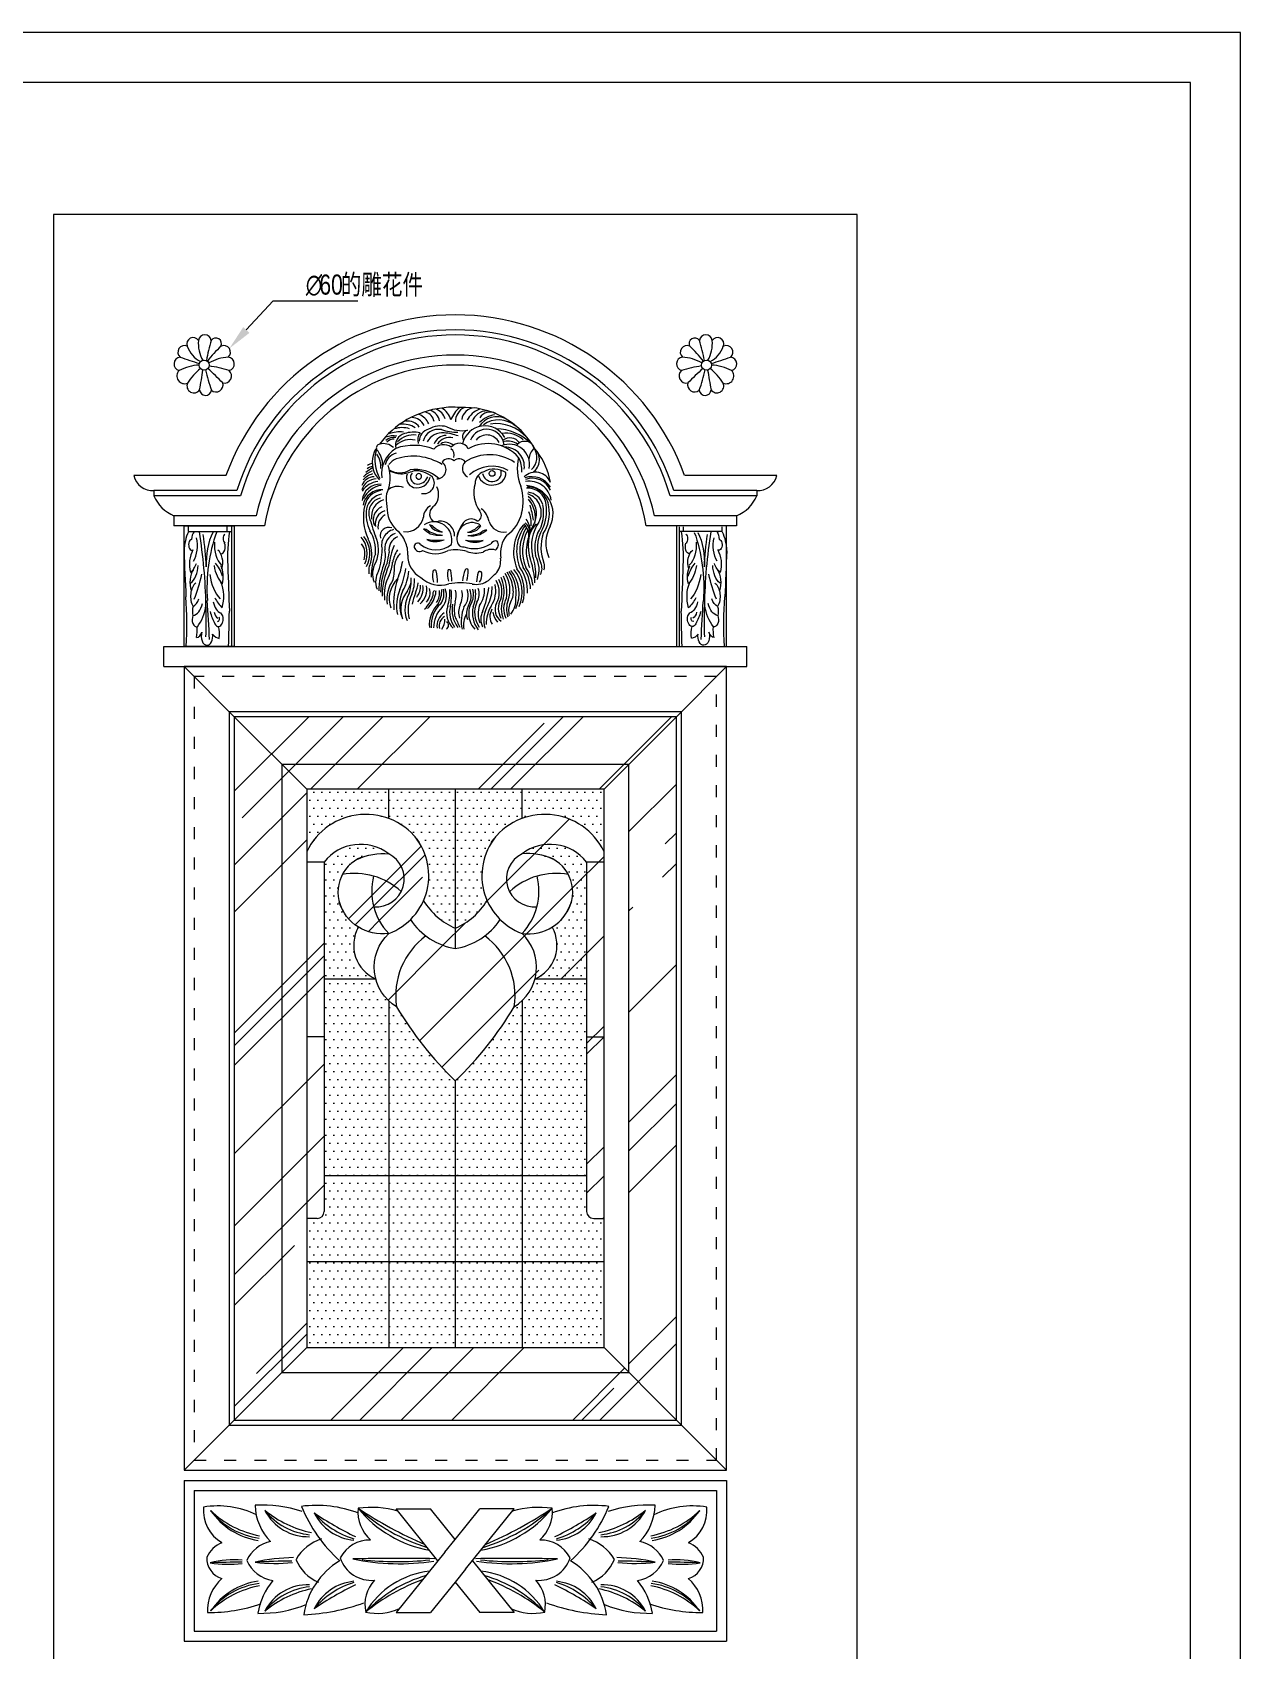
# Model space of a CAD drawing. Header units: millimetres. Extents: x 1285 to 3385, y 627 to 3597.
# Drawn here: x 2183 to 3385, y 1988 to 3597 of the extents above; entities that cross this region are included whole.
import ezdxf

# ---------------------------------------------------------------- set-up
doc = ezdxf.new("R2010")
doc.units = ezdxf.units.MM
doc.linetypes.add('ACAD_ISO03W100', pattern=[30, 12, -18])
for name, color, linetype, lineweight in [('图框', 7, 'Continuous', 13), ('填充', 8, 'Continuous', 5), ('文字标注', 3, 'Continuous', 9), ('标准家私', 4, 'Continuous', 20), ('标注', 2, 'Continuous', 9), ('雕花件', 2, 'Continuous', 18)]:
    doc.layers.add(name, color=color, linetype=linetype, lineweight=lineweight)
doc.styles.get("Standard").update_dxf_attribs({"font": 'arial.ttf'})

msp = doc.modelspace()

# ---------------------------------------------------------------- hatches: boundary and pattern name
at = {"layer": '填充', "lineweight": 15}
h = msp.add_hatch(dxfattribs=at)
h.set_pattern_fill('AR-RROOF', color=0, scale=5, angle=45, style=0)
h.set_pattern_definition([(45, (-4045.87, 110.44), (107.763, 287.3682), [1905, -254, 635, -127]), (45, (-3971.34, 274.78), (-209.24, 29.635), [381, -41.91, 762, -95.25]), (45, (-4077.3, 231.675), (406.8056, 527.141), [1016, -177.8, 508, -127])])
h.paths.add_polyline_path([(2776.4, 2263.5), (2431.1, 2263.5), (2383.7, 2216.1), (2823.7, 2216.1)])
h.paths.add_polyline_path([(2751.7, 2288.2), (2455.8, 2288.2), (2431.1, 2263.5), (2776.4, 2263.5)])
h.paths.add_polyline_path([(2823.7, 2916.1), (2776.4, 2868.7), (2776.4, 2263.5), (2823.7, 2216.1)])
h.paths.add_polyline_path([(2431.1, 2868.7), (2383.7, 2916.1), (2383.7, 2216.1), (2431.1, 2263.5)])
h.paths.add_polyline_path([(2823.7, 2916.1), (2383.7, 2916.1), (2431.1, 2868.7), (2776.4, 2868.7)])
h.paths.add_polyline_path([(2776.4, 2868.7), (2431.1, 2868.7), (2455.8, 2844), (2751.7, 2844)])
h.paths.add_polyline_path([(2455.8, 2844), (2431.1, 2868.7), (2431.1, 2263.5), (2455.8, 2288.2)])
h.paths.add_polyline_path([(2751.7, 2771.4), (2734.4, 2771.4), (2734.4, 2597.6), (2751.7, 2597.6)])
h.paths.add_polyline_path([(2646.2, 2799.3, 0.530997), (2670.1, 2700.3, 0.127899), (2685, 2727, -0.834), (2670.1, 2779.6, -0.410901), (2734.4, 2771.4), (2751.7, 2771.4), (2751.7, 2781.7, 0.521316)])
h.paths.add_polyline_path([(2716.2, 2759, 0.115763), (2685, 2757.5, -0.260051), (2670.1, 2700.3, 0.369748), (2719.2, 2731.7, 0.190572)])
h.paths.add_polyline_path([(2700.9, 2774.4, 0.138295), (2670.1, 2779.6, 0.834), (2685, 2727, 0.127899), (2685, 2757.5, -0.115763), (2716.2, 2759, 0.148884)], flags=17)
h.paths.add_polyline_path([(2633, 2698, -0.119599), (2603.7, 2685.3, -0.119599), (2574.4, 2698, 0.278874), (2545.2, 2627.4, 0.066113), (2603.7, 2553.6, 0.066113), (2662.3, 2627.4, 0.278874)])
h.paths.add_polyline_path([(2574.4, 2698, -0.083169), (2559.1, 2714.2, -0.105814), (2537.4, 2700.3, 0.496155), (2545.2, 2627.4, -0.278874)])
h.paths.add_polyline_path([(2522.4, 2757.5, 0.115763), (2491.2, 2759, 0.190572), (2488.2, 2731.7, 0.369748), (2537.4, 2700.3, -0.260051)], flags=17)
h.paths.add_polyline_path([(2561.2, 2799.3, 0.521316), (2455.8, 2781.7), (2455.8, 2771.4), (2473.1, 2771.4, -0.410901), (2537.4, 2779.6, -0.834), (2522.5, 2727, 0.127899), (2537.4, 2700.3, 0.530997)])
h.paths.add_polyline_path([(2537.4, 2779.6, 0.138295), (2506.6, 2774.4, 0.148884), (2491.2, 2759, -0.115763), (2522.4, 2757.5, 0.127899), (2522.5, 2727, 0.834)], flags=16)
h.paths.add_polyline_path([(2648.4, 2714.2, -0.094689), (2635.3, 2733.2, -0.159717), (2603.7, 2705.6), (2603.7, 2685.3, 0.204805)])
h.paths.add_polyline_path([(2603.7, 2705.6, -0.159717), (2572.1, 2733.2, -0.094689), (2559.1, 2714.2, 0.204805), (2603.7, 2685.3)])
h.paths.add_polyline_path([(2670.1, 2700.3, -0.105814), (2648.4, 2714.2, -0.083169), (2633, 2698, -0.278874), (2662.3, 2627.4, 0.496155)])
h.paths.add_polyline_path([(2734.4, 2771.4, 0.410901), (2670.1, 2779.6, -0.138295), (2700.9, 2774.4, -0.349368), (2719.2, 2731.7, -0.369748), (2670.1, 2700.3, -0.275135), (2683, 2655), (2734.4, 2655)])
h.paths.add_polyline_path([(2751.7, 2459.6), (2734.4, 2459.6), (2734.4, 2423.7, 0.414214), (2741.4, 2416.7), (2751.7, 2416.7)])
h.paths.add_polyline_path([(2473.1, 2597.6), (2455.8, 2597.6), (2455.8, 2416.7), (2466.1, 2416.7, 0.414214), (2473.1, 2423.7)])
h.paths.add_polyline_path([(2751.7, 2597.6), (2734.4, 2597.6), (2734.4, 2459.6), (2751.7, 2459.6)])
h.paths.add_polyline_path([(2473.1, 2771.4), (2455.8, 2771.4), (2455.8, 2597.6), (2473.1, 2597.6)])
h = msp.add_hatch(dxfattribs=at)
h.set_pattern_fill('DOTS', color=0, scale=5, style=0)
h.set_pattern_definition([(0, (-4045.872, 110.442), (3.96875, 7.9375), [0, -7.9375])])
h.paths.add_polyline_path([(2751.7, 2373.9), (2670.1, 2373.9), (2670.1, 2288.2), (2751.7, 2288.2)])
h.paths.add_polyline_path([(2670.1, 2373.9), (2603.7, 2373.9), (2603.7, 2288.2), (2670.1, 2288.2)])
h.paths.add_polyline_path([(2603.7, 2373.9), (2537.4, 2373.9), (2537.4, 2288.2), (2603.7, 2288.2)])
h.paths.add_polyline_path([(2537.4, 2373.9), (2455.8, 2373.9), (2455.8, 2288.2), (2537.4, 2288.2)])
h.paths.add_polyline_path([(2537.4, 2459.6), (2473.1, 2459.6), (2473.1, 2423.7, -0.414214), (2466.1, 2416.7), (2455.8, 2416.7), (2455.8, 2373.9), (2537.4, 2373.9)])
h.paths.add_polyline_path([(2603.7, 2459.6), (2537.4, 2459.6), (2537.4, 2373.9), (2603.7, 2373.9)])
h.paths.add_polyline_path([(2670.1, 2459.6), (2603.7, 2459.6), (2603.7, 2373.9), (2670.1, 2373.9)])
h.paths.add_polyline_path([(2751.7, 2416.7), (2741.4, 2416.7, -0.414214), (2734.4, 2423.7), (2734.4, 2459.6), (2670.1, 2459.6), (2670.1, 2373.9), (2751.7, 2373.9)])
h.paths.add_polyline_path([(2734.4, 2655), (2683, 2655, -0.139786), (2670.1, 2633.3), (2670.1, 2459.6), (2734.4, 2459.6)])
h.paths.add_polyline_path([(2670.1, 2633.3, -0.053239), (2662.3, 2627.4, -0.066113), (2603.7, 2553.6), (2603.7, 2459.6), (2670.1, 2459.6)])
h.paths.add_polyline_path([(2603.7, 2553.6, -0.066113), (2545.2, 2627.4, -0.053239), (2537.4, 2633.3), (2537.4, 2459.6), (2603.7, 2459.6)])
h.paths.add_polyline_path([(2537.4, 2633.3, -0.139786), (2524.5, 2655), (2473.1, 2655), (2473.1, 2459.6), (2537.4, 2459.6)])
h.paths.add_polyline_path([(2507.4, 2706.7, -0.18129), (2488.2, 2731.7, -0.349368), (2506.6, 2774.4, -0.138295), (2537.4, 2779.6, 0.410901), (2473.1, 2771.4), (2473.1, 2655), (2524.5, 2655, -0.443508)])
h.paths.add_polyline_path([(2734.4, 2771.4, 0.410901), (2670.1, 2779.6, -0.138295), (2700.9, 2774.4, -0.349368), (2719.2, 2731.7, -0.18129), (2700.1, 2706.7, -0.443508), (2683, 2655), (2734.4, 2655)])
h.paths.add_polyline_path([(2751.7, 2844), (2670.1, 2844), (2670.1, 2814.8, -0.388571), (2751.7, 2781.7)])
h.paths.add_polyline_path([(2670.1, 2844), (2603.7, 2844), (2603.7, 2705.6, 0.159717), (2635.3, 2733.2, -0.29657), (2646.2, 2799.3, -0.110384), (2670.1, 2814.8)])
h.paths.add_polyline_path([(2603.7, 2844), (2537.4, 2844), (2537.4, 2814.8, -0.110384), (2561.2, 2799.3, -0.29657), (2572.1, 2733.2, 0.159717), (2603.7, 2705.6)])
h.paths.add_polyline_path([(2537.4, 2844), (2455.8, 2844), (2455.8, 2781.7, -0.388571), (2537.4, 2814.8)])

# ---------------------------------------------------------------- linework, layer by layer
at = {"color": 0, "lineweight": 15}
for p, q in [((3003.7, 1416.1), (3003.7, 3416.1)), ((2883.7, 3106.1), (2823.7, 3106.1)), ((2823.7, 2986.1), (2873.7, 2986.1))]:
    msp.add_line(p, q, dxfattribs=at)
at = {"layer": '图框', "color": 0}
msp.add_lwpolyline([(1285.3, 3597.2), (1285.3, 627.2), (3385.3, 627.2), (3385.3, 3597.2)], close=True, dxfattribs=at)
at = {"layer": '图框', "color": 0, "lineweight": 20}
msp.add_lwpolyline([(1335.3, 3547.2), (1335.3, 677.2), (3335.3, 677.2), (3335.3, 3547.2)], close=True, dxfattribs=at)
at = {"layer": '填充', "color": 0}
for p, q in [((2386.2, 3141.1), (2303.7, 3141.1)), ((2903.7, 3141.1), (2821.2, 3141.1)), ((2390, 3136.1), (2303.7, 3136.1)), ((2903.7, 3136.1), (2817.5, 3136.1)), ((2405.5, 3116.1), (2323.7, 3116.1)), ((2883.7, 3116.1), (2802, 3116.1)), ((2383.7, 2916.1), (2333.7, 2966.1)), ((2873.7, 2966.1), (2823.7, 2916.1)), ((2828.7, 2921.1), (2378.7, 2921.1)), ((2378.7, 2921.1), (2378.7, 2211.1)), ((2828.7, 2211.1), (2828.7, 2921.1)), ((2383.7, 2216.1), (2333.7, 2166.1)), ((2378.7, 2211.1), (2828.7, 2211.1)), ((2873.7, 2166.1), (2823.7, 2216.1))]:
    msp.add_line(p, q, dxfattribs=at)
at = {"layer": '填充', "color": 0, "linetype": 'ACAD_ISO03W100'}
for p, q in [((2863.7, 2956.1), (2343.7, 2956.1)), ((2343.7, 2956.1), (2343.7, 2176.1)), ((2863.7, 2176.1), (2863.7, 2956.1)), ((2343.7, 2176.1), (2863.7, 2176.1))]:
    msp.add_line(p, q, dxfattribs=at)
at = {"layer": '填充', "color": 0}
for radius, start, end in [(227.8, 17.3181, 162.6819), (222.8, 16.3745, 163.6255), (202.8, 12.187, 167.813)]:
    msp.add_arc((2603.7, 3073.3), radius, start, end, dxfattribs=at)
at = {"layer": '文字标注', "color": 0}
msp.add_lwpolyline([(2395.7, 3301), (2422.4, 3330), (2506.8, 3330)], dxfattribs=at)
msp.add_solid([(2398.8, 3298.1), (2378.8, 3282.6), (2392.6, 3303.8)], dxfattribs=at)
at = {"layer": '标准家私', "color": 0}
for p, q in [((2203.7, 3416.1), (2203.7, 1416.1)), ((3003.7, 3416.1), (2203.7, 3416.1)), ((3003.7, 1416.1), (3003.7, 3416.1)), ((2375.5, 3156.1), (2283.7, 3156.1)), ((2923.7, 3156.1), (2832, 3156.1)), ((2303.7, 3141.1), (2303.7, 3136.1)), ((2903.7, 3141.1), (2903.7, 3136.1)), ((2323.7, 3116.1), (2323.7, 3106.1)), ((2883.7, 3116.1), (2883.7, 3106.1)), ((2413.7, 3106.1), (2323.7, 3106.1)), ((2333.7, 2986.1), (2333.7, 3106.1)), ((2333.7, 3106.1), (2383.7, 3106.1)), ((2383.7, 3106.1), (2383.7, 2986.1)), ((2883.7, 3106.1), (2793.7, 3106.1)), ((2823.7, 3106.1), (2823.7, 2986.1)), ((2873.7, 2986.1), (2873.7, 3106.1)), ((2313.7, 2966.1), (2313.7, 2986.1)), ((2313.7, 2986.1), (2893.7, 2986.1)), ((2383.7, 2986.1), (2333.7, 2986.1)), ((2893.7, 2966.1), (2893.7, 2986.1)), ((2313.7, 2966.1), (2893.7, 2966.1)), ((2873.7, 2966.1), (2333.7, 2966.1)), ((2333.7, 2966.1), (2333.7, 2166.1)), ((2873.7, 2166.1), (2873.7, 2966.1)), ((2823.7, 2916.1), (2383.7, 2916.1)), ((2383.7, 2916.1), (2383.7, 2216.1)), ((2823.7, 2216.1), (2823.7, 2916.1)), ((2383.7, 2216.1), (2823.7, 2216.1)), ((2333.7, 2166.1), (2873.7, 2166.1)), ((2333.7, 2156.1), (2873.7, 2156.1)), ((2333.7, 2156.1), (2333.7, 1996.1)), ((2343.7, 2146.1), (2863.7, 2146.1)), ((2343.7, 2146.1), (2343.7, 2006.1)), ((2863.7, 2146.1), (2863.7, 2006.1)), ((2873.7, 2156.1), (2873.7, 1996.1)), ((2333.7, 1996.1), (2873.7, 1996.1)), ((2343.7, 2006.1), (2863.7, 2006.1))]:
    msp.add_line(p, q, dxfattribs=at)
at = {"layer": '标准家私', "color": 0, "lineweight": 15}
for p, q in [((2338, 3100.3), (2338, 3105)), ((2338, 3100.3), (2376.6, 3100.3)), ((2376.6, 3100.3), (2376.6, 3105)), ((2376.6, 3100.3), (2381, 3100.4)), ((2381, 3105), (2381, 2986.2)), ((2826.4, 3105), (2826.4, 2986.2)), ((2830.9, 3100.3), (2826.4, 3100.4)), ((2830.9, 3100.3), (2830.9, 3105)), ((2869.4, 3100.3), (2830.9, 3100.3)), ((2869.4, 3100.3), (2869.4, 3105)), ((2381, 2986.2), (2336, 2986.1)), ((2826.4, 2986.2), (2871.5, 2986.1))]:
    msp.add_line(p, q, dxfattribs=at)
msp.add_lwpolyline([(2823.7, 2216.1), (2823.7, 2916.1), (2383.7, 2916.1), (2383.7, 2216.1)], close=True, dxfattribs=at)
at = {"layer": '标准家私', "color": 0}
for centre, radius, start, end in [((2603.7, 3073.3), 242.8, 19.9416, 160.0584), ((2603.7, 3073.3), 192.8, 9.7987, 170.2013), ((2302.9, 3160.9), 19.8, 193.9655, 272.2947), ((2904.5, 3160.9), 19.8, 267.7053, 346.0345), ((2338.1, 3150.5), 37.3, 202.7277, 247.2723), ((2869.3, 3150.5), 37.3, 292.7277, 337.2723)]:
    msp.add_arc(centre, radius, start, end, dxfattribs=at)
at = {"layer": '标准家私', "color": 0, "lineweight": 15}
for centre, major_axis, start_param, end_param in [((2355.7, 3079.3), (0, 35.2), 0.932526, 1.516894), ((2452.5, 3073.9), (0, 120.8), 1.34966, 1.632106), ((3059.3, 3135.7), (0, 1162.2), 1.617673, 1.657318), ((4637.8, 3257.8), (0, 3622), 1.623656, 1.636222), ((2171.3, 3007.8), (0, 264.3), 4.630124, 4.816526), ((1639.8, 3046.7), (0, 1182.7), 4.661246, 4.690697)]:
    msp.add_ellipse(centre, major_axis=major_axis, ratio=0.625, start_param=start_param, end_param=end_param, dxfattribs=at)
at = {"layer": '标准家私', "color": 0, "lineweight": 15, "extrusion": (0, 0, -1)}
for centre, major_axis, start_param, end_param in [((2754.9, 3073.9), (0, 120.8), 1.34966, 1.632106), ((2851.7, 3079.3), (0, 35.2), 0.932526, 1.516894), ((2148.2, 3135.7), (0, 1162.2), 1.617673, 1.657318), ((569.7, 3257.8), (0, 3622), 1.623656, 1.636222), ((3036.1, 3007.8), (0, 264.3), 4.630124, 4.816526), ((3567.6, 3046.7), (0, 1182.7), 4.661246, 4.690697)]:
    msp.add_ellipse(centre, major_axis=major_axis, ratio=0.625, start_param=start_param, end_param=end_param, dxfattribs=at)
at = {"layer": '标注', "color": 0, "lineweight": 15}
for p, q in [((2383.7, 2916.1), (2455.8, 2844)), ((2751.7, 2844), (2823.7, 2916.1)), ((2537.4, 2814.8), (2537.4, 2844)), ((2603.7, 2844), (2603.7, 2685.3)), ((2603.7, 2844), (2603.7, 2685.3)), ((2670.1, 2814.8), (2670.1, 2844)), ((2473.1, 2771.4), (2473.1, 2423.7)), ((2734.4, 2771.4), (2734.4, 2423.7)), ((2537.4, 2633.3), (2537.4, 2288.2)), ((2670.1, 2633.3), (2670.1, 2288.2)), ((2603.7, 2553.6), (2603.7, 2288.2)), ((2603.7, 2553.6), (2603.7, 2288.2)), ((2473.1, 2459.6), (2734.4, 2459.6)), ((2466.1, 2416.7), (2455.8, 2416.7)), ((2741.4, 2416.7), (2751.7, 2416.7)), ((2455.8, 2373.9), (2751.7, 2373.9)), ((2455.8, 2288.2), (2383.7, 2216.1)), ((2751.7, 2288.2), (2823.7, 2216.1))]:
    msp.add_line(p, q, dxfattribs=at)
for points in [[(2776.4, 2263.5), (2776.4, 2868.7), (2431.1, 2868.7), (2431.1, 2263.5)], [(2751.7, 2288.2), (2751.7, 2844), (2455.8, 2844), (2455.8, 2288.2)]]:
    msp.add_lwpolyline(points, close=True, dxfattribs=at)
for points in [[(2568.2, 2790.9, 0.576147), (2455.8, 2781.7)], [(2751.7, 2781.7, 0.576147), (2639.2, 2790.9)], [(2506.6, 2774.4, -0.138295), (2537.4, 2779.6, 0.410901), (2473.1, 2771.4), (2455.8, 2771.4)], [(2545.2, 2627.4, -0.496155), (2537.4, 2700.3, 0.530997), (2561.2, 2799.3)], [(2646.2, 2799.3, 0.530997), (2670.1, 2700.3, 0.260051), (2685, 2757.5)], [(2751.7, 2771.4), (2734.4, 2771.4, 0.410901), (2670.1, 2779.6, 0.834), (2685, 2727)], [(2510.5, 2776.3, 0.467998), (2492.5, 2721.8)], [(2522.5, 2727, 0.834), (2537.4, 2779.6)], [(2700.9, 2774.4, 0.138295), (2670.1, 2779.6)], [(2714.9, 2721.8, 0.467998), (2696.9, 2776.3)], [(2522.4, 2757.5, 0.260051), (2537.4, 2700.3, -0.369748), (2488.2, 2731.7)], [(2549.7, 2742.2, 0.234671), (2491.2, 2759)], [(2716.2, 2759, 0.234671), (2657.8, 2742.2)], [(2572.1, 2733.2, 0.159717), (2603.7, 2705.6, 0.159717), (2635.3, 2733.2)], [(2662.3, 2627.4, 0.496155), (2670.1, 2700.3, 0.369748), (2719.2, 2731.7)], [(2507.1, 2706.3, 0.439936), (2524.5, 2655), (2473.1, 2655)], [(2559.1, 2714.2, 0.204805), (2603.7, 2685.3, 0.204805), (2648.4, 2714.2)], [(2734.4, 2655), (2683, 2655, 0.439936), (2700.3, 2706.3)], [(2574.4, 2698, 0.278874), (2545.2, 2627.4, 0.066113), (2603.7, 2553.6, 0.066113), (2662.3, 2627.4, 0.278874), (2633, 2698)]]:
    msp.add_lwpolyline(points, format="xyb", dxfattribs=at)
for points in [[(2473.1, 2597.6), (2455.8, 2597.6)], [(2734.4, 2597.6), (2751.7, 2597.6)]]:
    msp.add_lwpolyline(points, dxfattribs=at)
for centre, start, end in [((2466.1, 2423.7), 270, 0), ((2741.4, 2423.7), 180, 270)]:
    msp.add_arc(centre, 7, start, end, dxfattribs=at)
at = {"layer": '雕花件', "color": 0}
for p, q in [((2586.4, 2076.1), (2544.8, 2127.7)), ((2544.8, 2127.7), (2579, 2127.7)), ((2603.5, 2097.3), (2579, 2127.7)), ((2603.5, 2097.3), (2628.1, 2127.7)), ((2613.9, 2067.7), (2662.3, 2127.7)), ((2662.3, 2127.7), (2628.1, 2127.7)), ((2593.2, 2084.5), (2603.5, 2097.3)), ((2593.2, 2084.5), (2544.8, 2024.5)), ((2613.9, 2067.7), (2603.5, 2054.8)), ((2620.7, 2076.1), (2662.3, 2024.5)), ((2603.5, 2054.8), (2579, 2024.5)), ((2603.5, 2054.8), (2628.1, 2024.5)), ((2544.8, 2024.5), (2579, 2024.5)), ((2662.3, 2024.5), (2628.1, 2024.5))]:
    msp.add_line(p, q, dxfattribs=at)
for centre, radius in [((2353.7, 3266.1), 5), ((2853.7, 3266.1), 5), ((2640.3, 3158.3), 2.85)]:
    msp.add_circle(centre, radius, dxfattribs=at)
for centre, radius, start, end in [((2334.2, 3278.9), 6.61, 65.376, 227.7022), ((2342.8, 3287.2), 6.28, 33.1654, 200.9833), ((2362, 3293), 26.3, 197.9004, 243.1569), ((2382.7, 3287.7), 34.8, 175.2339, 208.9971), ((2354.4, 3289.7), 6.42, 8.5101, 171.4899), ((2526, 3239.6), 172.9, 162.8364, 169.6712), ((2436.2, 3211.6), 98.4, 131.8491, 143.6586), ((2365.4, 3287.4), 5.66, 333.946, 145.5699), ((2373.3, 3278.9), 6.61, 312.2978, 114.624), ((2834.2, 3278.9), 6.61, 65.376, 227.7022), ((2842, 3287.4), 5.66, 34.4301, 206.054), ((2771.3, 3211.6), 98.4, 36.3414, 48.1509), ((2853, 3289.7), 6.42, 8.5101, 171.4899), ((2681.5, 3239.6), 172.9, 10.3288, 17.1636), ((2824.7, 3287.7), 34.8, 331.0029, 4.7661), ((2845.4, 3293), 26.3, 296.8431, 342.0996), ((2864.6, 3287.2), 6.28, 339.0167, 146.8346), ((2873.3, 3278.9), 6.61, 312.2978, 114.624), ((2330.6, 3267.2), 6.84, 97.2651, 254.8794), ((2478.4, 3688.3), 440.1, 250.2592, 252.8989), ((2381.8, 3225), 49.2, 94.7137, 118.5387), ((2376.9, 3267.2), 6.84, 285.1206, 82.7349), ((2830.6, 3267.2), 6.84, 97.2651, 254.8794), ((2825.7, 3225), 49.2, 61.4613, 85.2863), ((2729, 3688.3), 440.1, 287.1011, 289.7408), ((2876.9, 3267.2), 6.84, 285.1206, 82.7349), ((2334.2, 3255.2), 7.64, 134.5954, 293.2854), ((2351.8, 3215.9), 50.3, 93.4459, 117.1314), ((2382.2, 3220.9), 52.6, 127.5777, 148.7934), ((1878.8, 3332.5), 479.1, 349.0521, 351.4364), ((2547.6, 3306.9), 197.9, 193.3431, 199.4055), ((2187.5, 3071.9), 255.4, 43.6675, 48.3056), ((2345.6, 3162.5), 103.5, 71.3923, 82.7617), ((2373.8, 3255.3), 7.18, 257.1293, 48.0421), ((2833.6, 3255.3), 7.18, 131.9579, 282.8707), ((2861.8, 3162.5), 103.5, 97.2383, 108.6077), ((3020, 3071.9), 255.4, 131.6944, 136.3325), ((2659.9, 3306.9), 197.9, 340.5945, 346.6569), ((3328.6, 3332.5), 479.1, 188.5636, 190.9479), ((2825.2, 3220.9), 52.6, 31.2066, 52.4223), ((2855.7, 3215.9), 50.3, 62.8686, 86.5541), ((2873.3, 3255.2), 7.64, 246.7146, 45.4046), ((2343.5, 3245.3), 6.88, 155.7223, 326.621), ((2355.1, 3241.8), 5.89, 182.6762, 353.5611), ((2365.6, 3246.3), 6.93, 227.6816, 16.751), ((2841.8, 3246.3), 6.93, 163.249, 312.3184), ((2852.4, 3241.8), 5.89, 186.4389, 357.3238), ((2864, 3245.3), 6.88, 213.379, 24.2777), ((2600.4, 3133.9), 89.9, 96.4604, 143.4153), ((2574.5, 3208.1), 13.7, 10.5128, 70.0894), ((2580.1, 3208.9), 13.9, 15.2528, 71.6001), ((2601.1, 3163.8), 60.4, 83.3916, 100.2976), ((2580.8, 3206.7), 19.1, 14.9113, 60.0885), ((2624.4, 3202.6), 26.7, 127.7042, 160.3959), ((2619, 3210), 15.2, 114.4925, 181.6591), ((2613.5, 3145.2), 78.7, 28.4977, 94.0015), ((2623, 3210.4), 13, 91.6906, 172.996), ((2636.1, 3200.2), 23.5, 111.0232, 152.1246), ((2635.3, 3204.9), 15.6, 89.4484, 161.6432), ((2638.2, 3207.2), 12.1, 61.2092, 147.3371), ((2550.8, 3178.3), 25.5, 72.9861, 108.1175), ((2552.4, 3186.5), 20.7, 56.6297, 99.2105), ((2556.4, 3196.6), 13.8, 34.0044, 99.2107), ((2560.2, 3199.9), 13.9, 26.2987, 88.4111), ((2560.6, 3200.2), 18.2, 23.9858, 66.7286), ((2571.6, 3208.4), 11, 7.9674, 76.2966), ((2589, 3181.7), 23.8, 74.555, 119.9524), ((2610.6, 3233), 32.2, 241.638, 279.2605), ((2633.2, 3182.7), 22.9, 29.6713, 167.1378), ((2645.1, 3193.5), 21.1, 63.7172, 147.63), ((2648.1, 3187.8), 29.4, 100.3568, 133.9667), ((2646.7, 3185.3), 26.2, 49.3922, 125.0746), ((2644.6, 3168.2), 39.6, 41.0004, 98.3602), ((2529.2, 3183.4), 4.15, 102.8425, 201.0451), ((2532.1, 3173.4), 14.5, 46.5306, 105.2689), ((2541.9, 3176.4), 19.3, 78.8922, 112.3749), ((2542.8, 3180.9), 13.1, 82.3417, 128.4754), ((2543.1, 3181.4), 11.1, 90.7819, 133.3182), ((2548.1, 3171.4), 28.2, 82.1128, 111.5439), ((2556.3, 3186.2), 12.2, 105.5056, 194.4843), ((2558.8, 3171.9), 20, 75.84, 133.9748), ((2561.7, 3176.3), 20.3, 81.3585, 139.3394), ((2561.9, 3170.3), 29, 76.6912, 107.7534), ((2576.7, 3191.9), 10.5, 140.7029, 200.6465), ((2580.7, 3189.8), 13, 105.8718, 177.6755), ((2587, 3186.1), 16, 79.2661, 165.0883), ((2590.8, 3181.7), 17, 83.9994, 152.5191), ((2594.8, 3183.1), 13, 91.506, 159.823), ((2597.8, 3180.3), 13.8, 75.2546, 149.2845), ((2594.4, 3179), 10.2, 45.2473, 119.7981), ((2604.1, 3241.3), 41.9, 250.3803, 272.9705), ((2588.9, 3148.1), 50.6, 69.5046, 85.855), ((2607.6, 3178.3), 10, 27.0966, 142.3736), ((2617.4, 3194.8), 6.54, 104.2909, 213.2926), ((2636.2, 3147.4), 40.5, 41.2484, 119.0603), ((2634.9, 3184.8), 17.4, 6.1052, 157.6393), ((2635.1, 3182.8), 13.7, 27.4153, 141.6566), ((2643.5, 3152.2), 50.4, 45.5935, 88.8239), ((2657.5, 3167.2), 20.1, 348.6918, 113.1113), ((2653.7, 3171.7), 26.6, 49.1091, 97.6793), ((2658.1, 3181.8), 11.8, 36.2545, 126.8786), ((2656.4, 3174.1), 16.3, 55.0988, 104.0043), ((2672.8, 3179.7), 10.5, 12.842, 142.3836), ((2547.2, 3169.5), 26.2, 150.8497, 207.9522), ((2558.8, 3171.3), 35.2, 162.3984, 211.1292), ((2510.4, 3167.1), 21, 356.6946, 44.8792), ((2507.6, 3164.9), 22, 355.0507, 35.0452), ((2559.8, 3157.8), 29.5, 121.1605, 187.7281), ((2548.7, 3163.8), 15.1, 105.2716, 168.8432), ((2550.4, 3158), 15.7, 111.011, 144.7873), ((2562.5, 3131.3), 54.9, 68.8561, 109.1439), ((2561.7, 3121.3), 54.1, 57.9023, 108.2429), ((2592, 3174.2), 12.7, 52.9869, 139.8656), ((2597.2, 3164.6), 8.2, 50.4383, 143.6219), ((2595.4, 3176.8), 7.2, 338.4526, 57.5657), ((2607.5, 3165.4), 7.48, 36.6102, 132.8175), ((2637.7, 3132.1), 44.8, 56.0442, 122.6026), ((2653.2, 3165.2), 19.2, 351.7631, 90.8842), ((2711.3, 3163.1), 46, 166.1273, 202.5773), ((2645.7, 3162.1), 24.2, 353.9922, 29.8297), ((2692.6, 3171.6), 15.7, 131.6839, 176.7094), ((2668.7, 3174.2), 16.2, 311.3257, 34.2139), ((2672.1, 3171.8), 15.3, 305.1037, 49.0043), ((2629.4, 3137.5), 70, 9.8822, 37.3356), ((2528.6, 3136.1), 22.9, 108.8666, 136.4762), ((2538.4, 3124.9), 39.9, 115.7655, 131.0022), ((2541.4, 3124.5), 43.9, 116.8246, 127.5858), ((2521.6, 3156.4), 8.55, 91.7414, 130.0989), ((2525.6, 3150.4), 18.4, 104.6379, 120.5877), ((2549.2, 3173.1), 29.8, 212.1268, 225.3747), ((2499, 3154.2), 39.8, 336.2917, 17.4678), ((2548.5, 3179), 20.1, 238.4873, 300.588), ((2553.1, 3194.6), 36.9, 246.3226, 264.4109), ((2547.9, 3191.6), 33.8, 272.6103, 295.1053), ((2565.2, 3153.9), 10.1, 159.4939, 252.3404), ((2564.2, 3128.5), 33.7, 46.9022, 99.4048), ((2565.8, 3154.4), 6.66, 140.513, 260.7906), ((2563.5, 3134.3), 26.7, 49.294, 92.6553), ((2567.3, 3155.3), 2.76, 130.1023, 336.8606), ((2567.4, 3155.4), 2.75, 329.4468, 131.4632), ((2585.4, 3162), 9.08, 268.4027, 55.523), ((2619.9, 3163.2), 9.23, 133.6266, 242.682), ((2640, 3132.3), 33.1, 60.5275, 131.7126), ((2635.2, 3148.5), 11.8, 105.8481, 181.4336), ((2640, 3160.9), 14.2, 198.4164, 278.5364), ((2640.5, 3160.1), 9.88, 190.2733, 273.0578), ((2642.4, 3141.5), 21.1, 56.4782, 119.663), ((2641.3, 3158.5), 8.19, 268.4295, 15.6176), ((2642.1, 3158.8), 11.9, 269.919, 1.395), ((2683.5, 3143.5), 16, 21.9206, 134.4214), ((2679.8, 3132.9), 22.1, 32.249, 108.6772), ((2525.5, 3137.2), 15.7, 91.5503, 162.1964), ((2524, 3140.3), 14.7, 93.8044, 155.8057), ((2528.6, 3129.7), 17.8, 85.6892, 174.4458), ((2528.7, 3129.1), 21.1, 95.6868, 146.9371), ((2530.5, 3123.1), 19, 86.5339, 169.4851), ((2533.8, 3123.1), 23.6, 99.2604, 155.3915), ((2532.1, 3122.4), 18.9, 97.2053, 167.6189), ((2546.4, 3131.3), 14.1, 66.5612, 134.0128), ((2565.2, 3157.7), 13.8, 257.3139, 347.2445), ((2566.1, 3158.5), 10.8, 262.5227, 339.4518), ((2572.5, 3148.5), 10.4, 256.8531, 35.2535), ((2569.4, 3137.2), 17.7, 322.0201, 25.9854), ((2654, 3139.1), 31.9, 163.438, 215.3038), ((2623.9, 3130.6), 47.3, 345.5668, 18.3165), ((2680.2, 3133.4), 20, 24.6394, 109.4456), ((2677.4, 3128.5), 22, 8.4855, 99.828), ((2672.7, 3117.9), 28.3, 334.5038, 86.305), ((2676, 3125.5), 18.1, 5.2548, 94.5126), ((2675.2, 3123.4), 21.6, 4.3588, 90.2448), ((2674, 3122.3), 17.4, 16.2476, 83.0428), ((2562.2, 3114.6), 50, 166.1936, 205.5599), ((2552, 3117.6), 37.1, 171.6262, 206.0406), ((2533.3, 3119.3), 18.4, 98.1495, 168.5673), ((2532.7, 3118.9), 15.2, 103.1575, 195.1585), ((2537.5, 3115.4), 17.3, 107.6475, 189.4378), ((2536.4, 3112), 14.3, 114.5479, 202.57), ((2573.9, 3132.3), 39, 171.326, 190.5097), ((2567.7, 3124.7), 32.1, 179.1332, 225.6604), ((2585.3, 3114.1), 13.4, 118.3046, 177.8879), ((2587.5, 3117.9), 9.41, 116.7546, 226.3529), ((2617.7, 3107.3), 19.8, 8.9631, 53.1739), ((2669.5, 3119.2), 19.8, 331.4851, 70.8603), ((2662.9, 3118.3), 21.6, 336.7721, 52.4708), ((2652.1, 3113), 31.5, 358.0321, 38.7726), ((2586.2, 3098.4), 96.2, 7.9059, 17.1654), ((2653.9, 3118.8), 37.7, 327.3329, 12.7715), ((2654.2, 3120.6), 40.3, 334.1023, 9.2991), ((2660.6, 3118.7), 36.7, 326.3704, 9.951), ((2861.7, 3212.1), 357.1, 195.7882, 199.0276), ((2537.8, 3107.9), 13.8, 107.6064, 190.4091), ((2540.2, 3104.9), 13.6, 117.6018, 189.6746), ((2554.5, 3117.9), 17.7, 262.5414, 349.0844), ((2582.4, 3092.1), 18, 345.4058, 122.9268), ((2578.3, 3102.5), 4.45, 38.9379, 92.2955), ((2589.8, 3113.6), 13.4, 209.8967, 275.4373), ((2584.5, 3122.5), 12, 253.0179, 281.2609), ((2588.3, 3096.1), 14.7, 359.0824, 95.4318), ((2637.4, 3089), 32.6, 137.4221, 170.4269), ((2620.4, 3094.1), 15.2, 57.7062, 206.7328), ((2619.3, 3102.8), 10.1, 51.4289, 125.6053), ((2623.5, 3116.4), 6.14, 290.4833, 42.884), ((2651.9, 3115.2), 15.4, 198.1951, 279.6938), ((2634.8, 3126.4), 35.8, 304.2926, 347.7564), ((2704.4, 3080.1), 42.7, 140.5637, 202.9101), ((2658.1, 3095.3), 18.9, 357.419, 42.6326), ((2663.9, 3098.6), 14.1, 0.2727, 48.7299), ((2654.2, 3098.7), 24.5, 4.5301, 35.2257), ((2717, 3081.1), 42.7, 140.5637, 202.9101), ((2720.8, 3086.6), 44.6, 148.6746, 199.0836), ((2647.1, 3108.5), 32.1, 355.7221, 21.31), ((2722, 3085.8), 42.5, 145.7736, 192.8974), ((2491.8, 3078.8), 24.2, 333.9821, 41.6845), ((2492.1, 3078.7), 26.6, 330.1801, 39.5129), ((2484.8, 3077.7), 35.7, 347.4214, 25.3161), ((2488.3, 3081.7), 36.1, 353.9945, 32.7409), ((2497.1, 3082.2), 30.2, 335.5399, 26.4248), ((2537.3, 3096.3), 8.35, 66.8073, 196.1733), ((2546.3, 3086.9), 16, 104.6124, 195.1985), ((2550.2, 3083.2), 16.7, 112.9878, 183.3902), ((2551.8, 3082.1), 14.2, 112.9055, 189.9975), ((2529.9, 3081.3), 25.6, 20.4007, 53.0691), ((2571, 3093.3), 9.69, 52.691, 83.9039), ((2619.4, 3164.5), 77.7, 232.3934, 238.4621), ((2581.5, 3116.5), 24.6, 255.3728, 271.176), ((2582.9, 3105.3), 14.8, 239.2465, 271.7302), ((2591.5, 3124.8), 27.9, 238.3847, 268.588), ((2587.9, 3124.3), 27.6, 250.6827, 276.0335), ((2596.7, 3120.8), 21.5, 226.0876, 252.814), ((2585.7, 3136.1), 44.4, 265.3196, 279.0903), ((2584.7, 3108.4), 17.9, 265.4987, 294.9829), ((2622.5, 3135.5), 44.4, 258.9097, 272.6804), ((2622.5, 3107.8), 17.9, 243.0171, 272.5013), ((2617.6, 3113.1), 13.4, 262.5627, 328.1033), ((2616.3, 3124.4), 27.9, 269.412, 299.6153), ((2619.9, 3123.8), 27.6, 261.9665, 287.3173), ((2610.9, 3120.5), 21.5, 285.186, 311.9124), ((2624.2, 3104.6), 14.8, 266.2698, 298.7535), ((2625.9, 3115.7), 24.6, 266.824, 282.6272), ((2628.7, 3101.6), 4.45, 85.7045, 139.0621), ((2589.8, 3165), 77.7, 299.5379, 305.6066), ((2635.7, 3092.2), 9.69, 94.0961, 125.309), ((2644, 3085.2), 5.82, 76.5468, 150.716), ((2640.5, 3087.2), 6.04, 300.8529, 36.951), ((2677.7, 3078.5), 29.2, 141.0031, 188.9075), ((2707.4, 3080.9), 42.7, 143.1783, 202.9101), ((2710.5, 3081.2), 42.7, 147.1648, 202.9101), ((2713.2, 3081.2), 42.7, 151.1355, 202.9101), ((2720.7, 3084), 37.9, 157.7394, 191.875), ((2721.8, 3084.5), 36.4, 149.3878, 205.2529), ((2731.6, 3084.7), 42.7, 161.2708, 201.8028), ((2727.8, 3088.7), 34.1, 150.0945, 204.4051), ((2496.3, 3077.8), 17.5, 341.8543, 35.9968), ((2577.6, 3056.6), 57.6, 158.2348, 181.4839), ((2465.5, 3082.1), 65.3, 341.1832, 0.5155), ((2512.2, 3076.5), 22.1, 336.1554, 14.9714), ((2476.4, 3086.2), 61.8, 343.7711, 353.8674), ((2633.2, 3052.2), 96.8, 159.2657, 171.4508), ((2570.5, 3065.7), 29.4, 146.2418, 171.9624), ((2561.2, 3065.4), 18, 132.9503, 175.3602), ((2528.8, 3078.8), 27.6, 356.1424, 24.5152), ((2581.2, 3076.6), 24.9, 179.2399, 241.6227), ((2566.3, 3085.3), 3.63, 37.9329, 190.1287), ((2568.1, 3086.2), 5.56, 195.9421, 304.2539), ((2584.4, 3106.4), 24.3, 231.044, 309.1918), ((2583.9, 3104.8), 26.5, 241.2733, 298.8663), ((2603.9, 3044), 38.3, 72.5933, 100.7191), ((2611.9, 3091.9), 6.79, 222.0756, 272.867), ((2622.5, 3114.4), 31, 250.8016, 301.9955), ((2624.2, 3103), 24.1, 248.298, 287.0175), ((2639.6, 3068.8), 13.8, 73.2226, 126.9361), ((2625.8, 3056.7), 58.1, 357.8034, 19.7738), ((2658.1, 3062.5), 29, 339.9632, 28.2596), ((2535.9, 3061.3), 18.4, 151.8323, 189.3203), ((2543.6, 3058.1), 22.3, 148.4497, 201.0015), ((2544.4, 3050.6), 20, 148.706, 201.7164), ((2612.9, 3038.7), 85.5, 160.3009, 178.1928), ((2605.9, 3037.9), 76.7, 156.1097, 178.3661), ((2609.7, 3034.7), 78.9, 156.168, 178.9279), ((2499.2, 3074.5), 42.4, 335.5279, 353.6383), ((2482.5, 3066.1), 60.8, 347.154, 0.7016), ((2473.8, 3083.5), 78.5, 337.4018, 350.8937), ((2477.9, 3073.5), 77.1, 336.3988, 352.7313), ((2516.5, 3062.9), 40.9, 328.6228, 357.1889), ((2602.6, 3056.4), 21.6, 169.5787, 197.0963), ((2583.1, 3060.3), 1.71, 31.0136, 180.2578), ((2551.6, 3051.3), 34.4, 357.1581, 16.6207), ((2626.8, 3058.4), 30.8, 174.3189, 193.9448), ((2597.7, 3060.8), 1.66, 31.1605, 158.5103), ((2491, 3044.2), 109.5, 3.5676, 9.182), ((2653, 3046.9), 42.3, 158.6972, 174.0433), ((2615, 3061.9), 1.42, 3.1501, 163.8727), ((2587.8, 3060.1), 28.6, 342.5879, 3.6744), ((2690.4, 3043.5), 66, 165.7598, 173.9315), ((2628.1, 3058.8), 1.89, 12.1123, 150.9976), ((2617.3, 3057.4), 12.9, 325.0184, 8.2913), ((2455, 3251.8), 270.2, 312.22, 314.6516), ((2627.9, 3071.9), 21, 324.1258, 5.5446), ((2627.9, 3042.4), 30.1, 340.1934, 32.6162), ((2619.9, 3038.1), 41.7, 5.3836, 31.4727), ((2629.3, 3039.7), 34.9, 351.1131, 36.7387), ((2631.2, 3038.9), 36, 335.0433, 39.4216), ((2635.6, 3039.9), 34.7, 335.9444, 40.8195), ((2634.2, 3040.9), 38.2, 342.7012, 36.1709), ((2637.3, 3041.8), 38.2, 355.672, 36.1709), ((2640.4, 3042.1), 38.2, 1.7439, 36.1709), ((2643.1, 3042.1), 38.2, 6.8831, 36.1709), ((2594.5, 3044.9), 88.5, 2.7846, 17.8086), ((2677.5, 3063.8), 12.5, 331.3876, 24.6165), ((2685.2, 3065.8), 7.43, 330.4185, 24.1214), ((2574.8, 3037.4), 41.8, 152.1869, 187.4948), ((2571.6, 3032.4), 36, 145.8779, 186.9922), ((2565.7, 3033.4), 27.8, 134.348, 198.8882), ((2614.4, 3029.5), 72.1, 160.7198, 185.4866), ((2585.1, 3026.6), 39.9, 156.3395, 192.8818), ((2510.1, 3065.9), 52.2, 332.1204, 341.8906), ((2521.9, 3051), 37.9, 341.0985, 5.0596), ((2528.6, 3051.5), 34.5, 337.1915, 3.5297), ((2515.2, 3058.2), 52.4, 338.5205, 350.107), ((2551.1, 3046.3), 18, 322.0963, 1.8995), ((2551.6, 3043.9), 20, 317.6697, 8.2997), ((2556.5, 3042.8), 18.8, 310.141, 11.3561), ((2588.5, 3074.5), 27.5, 225.826, 288.611), ((2564.6, 3039.5), 14, 318.0594, 17.4123), ((2564.6, 3041.5), 25.6, 328.7892, 2.8518), ((2575.5, 3038.4), 16.9, 324.0591, 15.53), ((2577.2, 3036.4), 17.7, 320.0551, 23.2924), ((2553.9, 3039.4), 44.3, 342.3066, 4.3346), ((2608.2, 2978.9), 70.4, 79.8626, 98.9218), ((2549.8, 3036.7), 50.1, 347.4487, 6.5103), ((2599, 3036.8), 17.5, 319.5704, 19.7959), ((2603.2, 3036), 16.3, 326.0645, 24.2289), ((2602.2, 3037.7), 19.6, 337.2472, 16.2136), ((2624.4, 3068.9), 21.1, 259.5781, 305.395), ((2590.9, 3038.1), 33.1, 337.3273, 7.839), ((2612.7, 3038.3), 14.9, 326.7489, 21.1754), ((2607, 3042.3), 25.8, 323.1741, 3.7218), ((2553.5, 3053.3), 83.9, 337.607, 354.0911), ((2601, 3044.9), 39.4, 333.0662, 1.2462), ((2616.5, 3041.6), 27.5, 326.0133, 12.5785), ((2624, 3040), 23.5, 332.0937, 29.3801), ((2625.1, 3040.6), 25, 342.2235, 29.1661), ((2618.3, 3041), 33.9, 347.9358, 23.663), ((2615.3, 3040.2), 39.7, 350.9805, 23.3485), ((2582, 3027.4), 33.7, 155.0114, 202.0246), ((2577.5, 3023.1), 28.1, 139.2429, 199.6751), ((2584.8, 3023.2), 31.2, 150.0372, 201.0215), ((2592.9, 3022), 36.3, 153.598, 193.6171), ((2620.2, 3016.4), 60.6, 158.0543, 168.7359), ((2549.6, 3047.1), 33.6, 314.5434, 341.3893), ((2556.6, 3044), 28, 313.6253, 346.831), ((2607.8, 3007.1), 30, 135.3682, 183.8881), ((2607.4, 3007.5), 27.8, 131.0333, 185.7392), ((2586, 3038), 4.84, 129.2103, 199.3859), ((2598.9, 3038.5), 15, 168.6888, 183.1738), ((2571.3, 3039.3), 16.7, 325.7977, 8.7618), ((2631.6, 3022.5), 31.1, 169.6402, 214.7193), ((2632.9, 3022.4), 30.3, 164.7823, 193.0208), ((2579.1, 3036.8), 25.4, 345.3257, 11.7096), ((2623.6, 3020), 16.7, 154.1061, 200.7954), ((2589.8, 3036.9), 21, 332.9696, 13.0338), ((2632.3, 3018.8), 17.5, 152.414, 199.3368), ((2633.9, 3020.2), 16.9, 143.949, 181.9106), ((2647.9, 3019.6), 25, 155.1513, 215.015), ((2653, 3018.4), 26.6, 161.6386, 199.658), ((2660.1, 3012.1), 28.2, 147.965, 196.1), ((2666.4, 3009.2), 31.9, 147.9016, 182.2771), ((2657.1, 3022.7), 13.9, 152.6733, 235.4383), ((2665.6, 3023.8), 19.1, 151.3469, 210.1484), ((2676.7, 3023.7), 27.3, 157.9564, 202.5345), ((2672.9, 3023.6), 21.1, 150.4396, 206.0527), ((2679.6, 3023.7), 24.9, 160.136, 198.8129), ((2674.8, 3021.9), 18.1, 156.9541, 196.4967), ((2641, 3040.2), 20.5, 326.7186, 4.9954), ((2642.1, 3032), 21.8, 321.0182, 5.9595), ((2609.4, 3005.2), 27.3, 133.2761, 181.667), ((2601.4, 3006.2), 16, 123.3859, 186.8403), ((2598.2, 3006.8), 10.5, 120.2744, 196.2478), ((2576.9, 3012.7), 16.4, 324.5129, 1.177), ((2592.2, 3007.2), 4.75, 303.5234, 49.537), ((2615.8, 3019.3), 20.8, 161.3985, 226.6713), ((2621.8, 3019.8), 23.8, 165.416, 217.7918), ((2713.6, 3061.4), 119.3, 202.5405, 208.0312), ((2648.5, 3011.1), 38.9, 158.406, 191.6579), ((2633, 3007.1), 21.3, 148.5972, 190.3127), ((2638.8, 3018.4), 21.8, 176.6514, 223.5957), ((2648.1, 3019.3), 27.4, 167.2008, 217.3888), ((2647.4, 3013.1), 18.3, 153.3906, 204.4788), ((2651.6, 3015.8), 13.5, 147.7542, 214.6122), ((2657.4, 3021.6), 16.3, 185.0495, 223.5728), ((2390.5, 2126.3), 37.5, 175.1249, 239.2746), ((2367.4, 2042.2), 88.4, 64.1483, 99.345), ((2426.6, 2195.3), 96, 226.1721, 259.3541), ((2418.1, 2165.6), 70.1, 214.276, 261.2478), ((2418, 2171.8), 73.8, 218.3254, 262.4728), ((2412.1, 2007.9), 123.6, 71.5775, 93.5442), ((2458.2, 2132.7), 53.8, 181.5236, 224.3664), ((2482.1, 2208.7), 106.8, 230.5162, 258.3664), ((2457.1, 2148.3), 48.3, 207.2381, 271.8655), ((2465.5, 2167.7), 66.1, 218.9619, 264.0197), ((2465.4, 2010.4), 120.7, 69.6399, 97.1125), ((2590.1, 2188), 151.1, 202.5007, 227.8331), ((2544, 2124.6), 37.2, 174.2594, 228.4743), ((2519.8, 2032.2), 97, 73.9962, 97.6158), ((2598.6, 2202.7), 118, 219.0419, 259.945), ((2728.2, 2456.5), 395.7, 236.0138, 246.9623), ((2629.6, 2264.2), 183, 227.9325, 252.8933), ((2608.5, 2202.7), 118, 280.055, 320.9581), ((2577.5, 2264.2), 183, 287.1067, 312.0675), ((2478.9, 2456.5), 395.7, 293.0377, 303.9862), ((2687.3, 2032.2), 97, 82.3842, 106.0038), ((2663.1, 2124.6), 37.2, 311.5257, 5.7406), ((2741.7, 2010.4), 120.7, 82.8875, 110.3601), ((2617, 2188), 151.1, 312.1669, 337.4993), ((2725, 2208.7), 106.8, 281.6336, 309.4838), ((2750, 2148.3), 48.3, 268.1345, 332.7619), ((2741.6, 2167.7), 66.1, 275.9803, 321.0381), ((2795, 2007.9), 123.6, 86.4558, 108.4225), ((2748.8, 2132.7), 53.8, 315.6336, 358.4764), ((2780.5, 2195.3), 96, 280.6459, 313.8279), ((2789.1, 2171.8), 73.8, 277.5272, 321.6746), ((2789, 2165.6), 70.1, 278.7522, 325.724), ((2839.7, 2042.2), 88.4, 80.655, 115.8517), ((2816.6, 2126.3), 37.5, 300.7254, 4.8751), ((2644, 2389.4), 321.3, 235.7605, 244.2339), ((2507.5, 2145.7), 49.4, 206.4039, 264.5882), ((2527.2, 2178.1), 83.9, 220.3564, 253.059), ((2563.1, 2389.4), 321.3, 295.7661, 304.2395), ((2699.6, 2145.7), 49.4, 275.4118, 333.5961), ((2679.9, 2178.1), 83.9, 286.941, 319.6436), ((2383.7, 2066.2), 30.5, 114.1259, 153.9661), ((2425.6, 2063.6), 32, 100.423, 156.6466), ((2485.5, 2053), 47.2, 108.504, 148.7853), ((2518.4, 2063.8), 32.9, 88.3039, 152.5982), ((2688.7, 2063.8), 32.9, 27.4018, 91.6961), ((2721.6, 2053), 47.2, 31.2147, 71.496), ((2781.5, 2063.6), 32, 23.3534, 79.577), ((2823.4, 2066.2), 30.5, 26.0339, 65.8741), ((2377.8, 2078.8), 21.5, 177.7897, 252.8642), ((2385, 1965.9), 111.1, 86.5501, 103.1636), ((2447.4, 1877.6), 201.7, 91.3357, 102.3018), ((2483.4, 2092.9), 41.3, 201.9908, 247.3935), ((2520.4, 2089.5), 33, 198.6206, 275.1939), ((2546.5, 140.8), 1937.6, 88.9143, 91.3281), ((2548.1, 2297.7), 224.6, 258.0485, 278.7675), ((2546.1, 2379.6), 304.4, 263.3657, 276.0612), ((2660.6, 140.8), 1937.6, 88.6719, 91.0857), ((2659, 2297.7), 224.6, 261.2325, 281.9515), ((2661, 2379.6), 304.4, 263.9388, 276.6343), ((2686.7, 2089.5), 33, 264.8061, 341.3794), ((2723.7, 2092.9), 41.3, 292.6065, 338.0092), ((2759.7, 1877.6), 201.7, 77.6982, 88.6643), ((2822.1, 1965.9), 111.1, 76.8364, 93.4499), ((2829.3, 2078.8), 21.5, 287.1358, 2.2103), ((2585.7, -7152.9), 9229.7, 91.20459, 91.40268), ((2377.9, 2175.7), 103.2, 259.8394, 277.6287), ((2427.7, 2090.5), 34.6, 204.3422, 260.597), ((2434.6, 1587.7), 487.9, 89.2364, 93.5505), ((2424.5, 2237.3), 163.9, 262.9553, 276.0151), ((2527.9, 2011.1), 75.9, 121.2302, 171.4771), ((2587.2, 1981.4), 84.7, 96.2022, 149.1177), ((2612.4, 1931.1), 135.6, 106.2186, 136.2262), ((2619.9, 1981.4), 84.7, 30.8823, 83.7978), ((2594.7, 1931.1), 135.6, 43.7738, 73.7814), ((2679.1, 2011.1), 75.9, 8.5229, 58.7698), ((2782.6, 2237.3), 163.9, 263.9849, 277.0447), ((2772.4, 1587.7), 487.9, 86.4495, 90.7636), ((2779.4, 2090.5), 34.6, 279.403, 335.6578), ((2621.4, -7152.9), 9229.7, 88.59732, 88.79541), ((2829.2, 2175.7), 103.2, 262.3713, 280.1606), ((2398.2, 2026.9), 41.2, 130.4736, 183.2451), ((2418.1, 1986.6), 70.1, 98.7522, 145.724), ((2418, 1980.3), 73.8, 97.5272, 141.6746), ((2426.6, 1956.8), 96, 100.6459, 133.8279), ((2479.6, 2010.2), 73.8, 141.2598, 169.4195), ((2457.1, 2003.9), 48.3, 88.1345, 152.7619), ((2465.5, 1984.4), 66.1, 95.9803, 141.0381), ((2482.1, 1943.5), 106.8, 101.6336, 129.4838), ((2507.5, 2006.4), 49.4, 95.4118, 153.5961), ((2527.2, 1974.1), 83.9, 106.941, 139.6436), ((2644, 1762.7), 321.3, 115.7661, 124.2395), ((2549.3, 2032.3), 35.6, 136.7734, 191.9669), ((2637.6, 1875), 194, 109.9897, 129.4096), ((2569.5, 1875), 194, 50.5904, 70.0103), ((2657.8, 2032.3), 35.6, 348.0331, 43.2266), ((2563.1, 1762.7), 321.3, 55.7605, 64.2339), ((2699.6, 2006.4), 49.4, 26.4039, 84.5882), ((2679.9, 1974.1), 83.9, 40.3564, 73.059), ((2725, 1943.5), 106.8, 50.5162, 78.3664), ((2750, 2003.9), 48.3, 27.2381, 91.8655), ((2741.6, 1984.4), 66.1, 38.9619, 84.0197), ((2727.5, 2010.2), 73.8, 10.5805, 38.7402), ((2780.5, 1956.8), 96, 46.1721, 79.3541), ((2789.1, 1980.3), 73.8, 38.3254, 82.4728), ((2789, 1986.6), 70.1, 34.276, 81.2478), ((2808.8, 2026.9), 41.2, 356.7549, 49.5264), ((2358.9, 2183.8), 159.2, 269.3683, 288.8312), ((2409.8, 2146.3), 122.6, 268.744, 291.6797), ((2444.6, 2221.3), 199.1, 272.3947, 290.0325), ((2525.9, 2076.9), 53.2, 257.5891, 294.5554), ((2681.2, 2076.9), 53.2, 245.4446, 282.4109), ((2762.5, 2221.3), 199.1, 249.9675, 267.6053), ((2797.3, 2146.3), 122.6, 248.3203, 271.256), ((2848.2, 2183.8), 159.2, 251.1688, 270.6317)]:
    msp.add_arc(centre, radius, start, end, dxfattribs=at)
at = {"layer": '雕花件', "color": 0, "lineweight": 15}
for centre, major_axis, start_param, end_param in [((2341.6, 3087.2), (0, 5.37), 0.111294, 3.435209), ((2348.6, 3091.5), (0, 11.9), 0.734017, 1.485215), ((2332.9, 3086.6), (0, 22.6), 3.939295, 5.055171), ((2153.9, 3018), (0, 322.7), -1.543013, -1.313565), ((2211.5, 3046.3), (0, 231.7), -1.489313, -1.348672), ((2387.1, 3069), (0, 50.2), 0.916554, 1.647493), ((2426.2, 3043.6), (0, 111.5), 1.044849, 1.676654), ((2376, 3093.3), (0, 5.36), 0.51855, 2.564197), ((2352.1, 3067.8), (0, 20.9), 0.81965, 1.964119), ((2378.6, 3087), (0, 23.4), 1.449867, 2.588227), ((2363.6, 3069.5), (0, 13.9), 4.262412, 5.829592), ((2370.4, 3085.2), (0, 6.95), 3.12598, 5.250367), ((2351.1, 3049.6), (0, 18.4), 0.774942, 2.030901), ((2333.5, 3080.3), (0, 23.1), 3.613502, 4.180995), ((2334.4, 3068), (0, 21.2), 3.596507, 4.651639), ((2381.7, 3073.5), (0, 29.7), 1.809814, 2.575742), ((2354.3, 3042.6), (0, 31.3), -1.128892, -0.574368), ((2362.2, 3055.4), (0, 16.9), 4.287324, 5.411709), ((2349.3, 3035.9), (0, 14.6), 0.444583, 2.331718), ((2274.9, 3102.5), (0, 130.3), 4.151348, 4.363065), ((2382.8, 3065), (0, 38), 1.76685, 2.551374), ((2357.3, 3035.6), (0, 25.5), 4.264398, 5.31403), ((2341, 3035.6), (0, 19.1), 3.274875, 4.340481), ((2339.5, 3041.9), (0, 16.8), 3.448987, 4.183019), ((2333.1, 3035.1), (0, 36.8), 3.787832, 4.489819), ((2222.1, 3011.2), (0, 214), 4.638841, 4.785937), ((1934.1, 2952.8), (0, 681), -1.511814, -1.454536), ((2372.5, 3035.4), (0, 16.4), 1.880688, 2.925333), ((2393.7, 3078.6), (0, 64.6), 2.322816, 2.562653), ((2346.2, 3012.7), (0, 7.1), 0.970938, 3.301568), ((2349.1, 3021), (0, 11.4), 1.126858, 1.955888), ((2387.7, 3041.1), (0, 49.4), 1.994485, 2.285985), ((2369.1, 3022.6), (0, 8.93), 1.833558, 2.815014), ((2367.5, 3013.5), (0, 2.55), 2.720762, 5.502301), ((2368.6, 3013.4), (0, 6.58), 4.021945, 5.868252), ((2327.3, 3003.4), (0, 31.4), 4.439889, 4.785417), ((2346, 3004.7), (0, 9.74), 3.180011, 4.248489), ((2356.3, 2996.2), (0, 8.81), 1.076739, 3.177573), ((2356.9, 2995.9), (0, 8.54), 3.064076, 4.987105), ((2369.9, 3015.2), (0, 21.2), 2.50817, 3.05792), ((2368, 3013.3), (0, 7.41), 2.247751, 4.118771), ((2354.3, 2997.5), (0, 23.4), 4.568125, 5.083107)]:
    msp.add_ellipse(centre, major_axis=major_axis, ratio=0.625, start_param=start_param, end_param=end_param, dxfattribs=at)
at = {"layer": '雕花件', "color": 0, "lineweight": 15, "extrusion": (0, 0, -1)}
for centre, major_axis, start_param, end_param in [((2831.5, 3093.3), (0, 5.36), 0.51855, 2.564197), ((2781.3, 3043.6), (0, 111.5), 1.044849, 1.676654), ((2820.3, 3069), (0, 50.2), 0.916554, 1.647493), ((2995.9, 3046.3), (0, 231.7), -1.489313, -1.348672), ((3053.5, 3018), (0, 322.7), -1.543013, -1.313565), ((2874.5, 3086.6), (0, 22.6), 3.939295, 5.055171), ((2858.9, 3091.5), (0, 11.9), 0.734017, 1.485215), ((2865.9, 3087.2), (0, 5.37), 0.111294, 3.435209), ((2837, 3085.2), (0, 6.95), 3.12598, 5.250367), ((2843.8, 3069.5), (0, 13.9), 4.262412, 5.829592), ((2828.9, 3087), (0, 23.4), 1.449867, 2.588227), ((2855.3, 3067.8), (0, 20.9), 0.81965, 1.964119), ((2845.3, 3055.4), (0, 16.9), 4.287324, 5.411709), ((2853.2, 3042.6), (0, 31.3), -1.128892, -0.574368), ((2825.7, 3073.5), (0, 29.7), 1.809814, 2.575742), ((2873.1, 3068), (0, 21.2), 3.596507, 4.651639), ((2874, 3080.3), (0, 23.1), 3.613502, 4.180995), ((2856.4, 3049.6), (0, 18.4), 0.774942, 2.030901), ((2850.2, 3035.6), (0, 25.5), 4.264398, 5.31403), ((2824.6, 3065), (0, 38), 1.76685, 2.551374), ((2932.5, 3102.5), (0, 130.3), 4.151348, 4.363065), ((2858.1, 3035.9), (0, 14.6), 0.444583, 2.331718), ((2813.7, 3078.6), (0, 64.6), 2.322816, 2.562653), ((2835, 3035.4), (0, 16.4), 1.880688, 2.925333), ((3273.3, 2952.8), (0, 681), -1.511814, -1.454536), ((2985.4, 3011.2), (0, 214), 4.638841, 4.785937), ((2874.4, 3035.1), (0, 36.8), 3.787832, 4.489819), ((2866.5, 3035.6), (0, 19.1), 3.274875, 4.340481), ((2867.9, 3041.9), (0, 16.8), 3.448987, 4.183019), ((2838.8, 3013.4), (0, 6.58), 4.021945, 5.868252), ((2840, 3013.5), (0, 2.55), 2.720762, 5.502301), ((2838.4, 3022.6), (0, 8.93), 1.833558, 2.815014), ((2819.8, 3041.1), (0, 49.4), 1.994485, 2.285985), ((2861.2, 3012.7), (0, 7.1), 0.970938, 3.301568), ((2858.3, 3021), (0, 11.4), 1.126858, 1.955888), ((2839.5, 3013.3), (0, 7.41), 2.247751, 4.118771), ((2853.1, 2997.5), (0, 23.4), 4.568125, 5.083107), ((2837.6, 3015.2), (0, 21.2), 2.50817, 3.05792), ((2850.5, 2995.9), (0, 8.54), 3.064076, 4.987105), ((2851.2, 2996.2), (0, 8.81), 1.076739, 3.177573), ((2861.4, 3004.7), (0, 9.74), 3.180011, 4.248489), ((2880.1, 3003.4), (0, 31.4), 4.439889, 4.785417)]:
    msp.add_ellipse(centre, major_axis=major_axis, ratio=0.625, start_param=start_param, end_param=end_param, dxfattribs=at)

# ---------------------------------------------------------------- texts
at = {"layer": '文字标注', "color": 0, "lineweight": 15, "width": 0.75}
for s, p in [('∅', (2454.9, 3336.2)), ('60', (2468.4, 3336.2)), ('的雕花件', (2489.7, 3336.2))]:
    msp.add_text(s, height=20, dxfattribs=at).set_placement(p)

doc.saveas('drawing.dxf')
